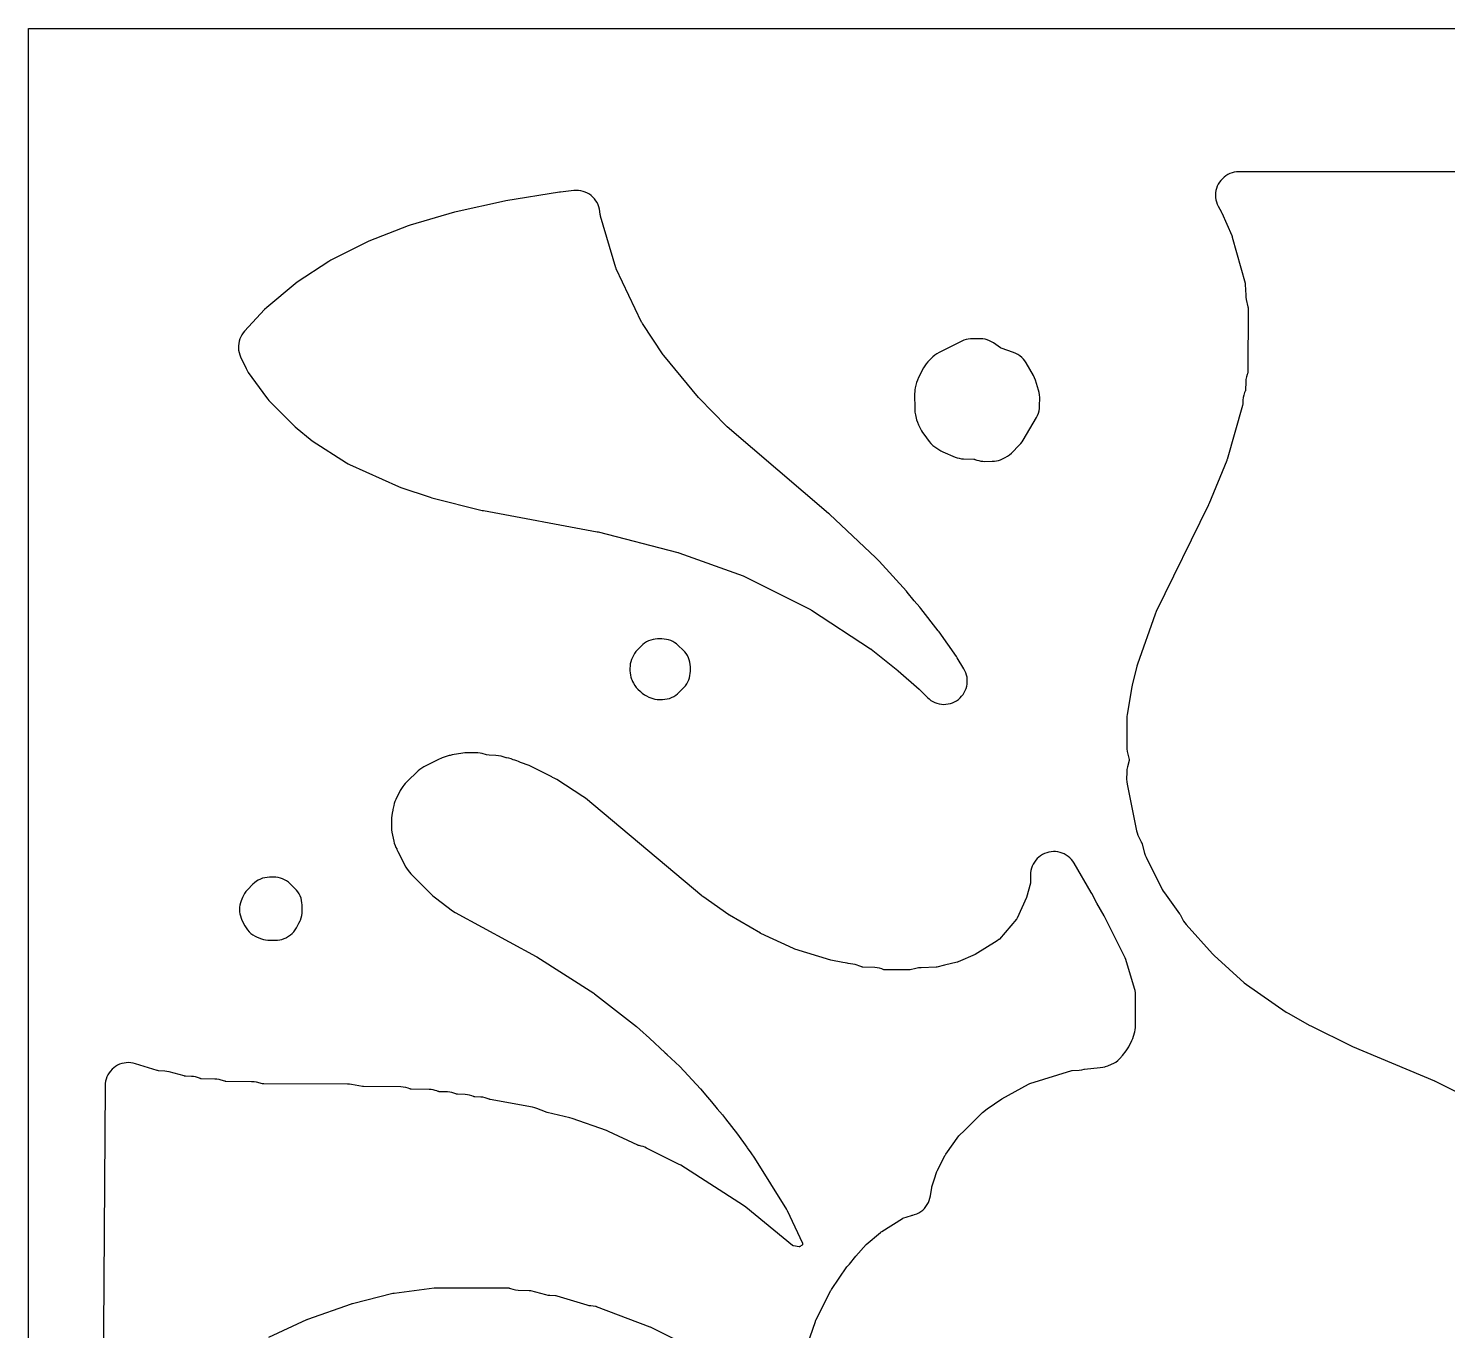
# Model space of a CAD drawing. Header units: millimetres. Extents: x 0 to 300, y 0 to 300.
# Drawn here: x 0 to 151.9, y 160.6 to 300 of the extents above; entities that cross this region are included whole.
import ezdxf

# ---------------------------------------------------------------- set-up
doc = ezdxf.new("R2010")
doc.units = ezdxf.units.MM
doc.layers.add('CUT', color=7, linetype='CONTINUOUS')

msp = doc.modelspace()

# ---------------------------------------------------------------- linework, layer by layer
at = {"layer": 'CUT'}
for points in [[(0.0614, 0), (0.0029, 0.0029), (0, 0.0614), (0, 299.8947), (0.0029, 299.9532), (0.0614, 299.9561), (299.9386, 299.9561), (299.9971, 299.9532), (300, 299.8947), (300, 0.0614), (299.9971, 0.0029), (299.9386, 0)], [(83.7, 237.7836), (83.7605, 237.7511), (83.819, 237.7152), (90.1219, 233.594), (90.169, 233.5615), (90.2145, 233.5268), (93.0501, 231.2568), (93.0633, 231.2459), (93.0915, 231.2221), (95.3582, 229.2461), (95.3901, 229.2173), (95.421, 229.1873), (96.1578, 228.4449), (96.2269, 228.3753), (96.4058, 228.2118), (96.5996, 228.0663), (96.8067, 227.9403), (97.0249, 227.835), (97.2524, 227.7513), (97.4868, 227.69), (97.7261, 227.6516), (97.968, 227.6367), (98.2102, 227.6452), (98.4505, 227.6771), (98.6865, 227.7322), (98.9161, 227.8098), (99.1371, 227.9093), (99.3474, 228.0298), (99.545, 228.17), (99.7282, 228.3287), (99.8951, 228.5045), (100.0442, 228.6955), (100.1742, 228.9001), (100.2837, 229.1163), (100.3717, 229.3421), (100.4375, 229.5753), (100.4804, 229.8139), (100.5, 230.0554), (100.4961, 230.2978), (100.4687, 230.5386), (100.4182, 230.7756), (100.345, 231.0066), (100.2497, 231.2295), (100.1333, 231.442), (99.4182, 232.6098), (99.3323, 232.7406), (97.4795, 235.38), (97.4056, 235.4782), (97.3883, 235.5023), (95.5124, 237.9098), (95.412, 238.0306), (94.7944, 238.728), (94.0733, 239.6249), (93.9779, 239.7366), (91.052, 242.9671), (90.9325, 243.0889), (90.8771, 243.1515), (90.7149, 243.3183), (85.7346, 247.9853), (85.6503, 248.0608), (85.648, 248.0627), (74.8104, 257.3338), (74.7731, 257.3672), (74.7371, 257.4021), (71.7851, 260.3913), (71.7477, 260.431), (71.7121, 260.4724), (68.0307, 264.955), (67.9947, 265.0011), (67.961, 265.0489), (65.727, 268.3898), (65.6815, 268.4636), (65.6415, 268.5404), (62.9279, 274.2459), (62.9259, 274.2503), (62.8991, 274.3192), (62.8939, 274.3352), (61.2342, 279.8827), (61.2296, 279.8994), (61.2247, 279.9238), (61.2246, 279.9241), (61.2056, 280.0555), (61.171, 280.3794), (61.1328, 280.6231), (61.0707, 280.8618), (60.9854, 281.0932), (60.8777, 281.3151), (60.7487, 281.5253), (60.5996, 281.7218), (60.4319, 281.9026), (60.2471, 282.066), (60.0472, 282.2105), (59.834, 282.3345), (59.6096, 282.4369), (59.3762, 282.5167), (59.1361, 282.5731), (58.8916, 282.6055), (58.6451, 282.6137), (58.399, 282.5976), (58.3851, 282.596), (56.968, 282.4328), (56.8572, 282.4175), (51.1112, 281.4933), (50.9732, 281.4671), (45.7828, 280.3302), (45.6146, 280.2872), (40.8661, 278.8954), (40.6679, 278.8281), (36.4507, 277.198), (36.2255, 277.0979), (32.3836, 275.1584), (32.142, 275.019), (28.7826, 272.8221), (28.5407, 272.6422), (25.5161, 270.0958), (25.2903, 269.8801), (23.1465, 267.5605), (22.9889, 267.3722), (22.8505, 267.1693), (22.7327, 266.9538), (22.6366, 266.7278), (22.5631, 266.4935), (22.513, 266.2531), (22.4867, 266.0089), (22.4845, 265.7634), (22.5064, 265.5188), (22.5522, 265.2775), (22.6215, 265.0419), (22.7135, 264.8142), (23.2938, 263.5595), (23.4075, 263.3423), (23.5419, 263.1374), (25.4966, 260.4531), (25.615, 260.303), (25.7445, 260.1623), (28.5687, 257.3212), (28.7549, 257.1518), (30.1464, 256.0088), (30.377, 255.8406), (34.0541, 253.4659), (34.2161, 253.3698), (34.3849, 253.2861), (39.6275, 250.9281), (39.8628, 250.8363), (42.9893, 249.7947), (43.1739, 249.741), (48.5707, 248.3934), (48.7214, 248.3607), (60.8974, 246.1072), (60.938, 246.099), (60.9782, 246.0894), (69.5038, 243.8902), (69.5573, 243.875), (69.6101, 243.8574), (76.5116, 241.3709), (76.5771, 241.3451), (76.6409, 241.3155)], [(95.155, 257.8102), (95.2713, 257.5444), (95.5996, 256.8993), (95.7065, 256.71), (95.8295, 256.5307), (96.4186, 255.7473), (96.5968, 255.5358), (96.7972, 255.3452), (97.0175, 255.178), (97.4498, 254.886), (97.6588, 254.7592), (97.8792, 254.6535), (99.1935, 254.1002), (99.4103, 254.0205), (99.6335, 253.9612), (99.8612, 253.9227), (100.0915, 253.9054), (101.2, 253.8735), (101.2195, 253.8725), (101.2612, 253.8669), (101.3021, 253.857), (101.3207, 253.8509), (101.5252, 253.7783), (101.7321, 253.7147), (101.9437, 253.6693), (102.1584, 253.6423), (102.3747, 253.634), (103.1708, 253.638), (103.3986, 253.6495), (103.6244, 253.6818), (103.8463, 253.7345), (104.0624, 253.8072), (104.2711, 253.8993), (104.5586, 254.0422), (104.797, 254.1774), (105.0191, 254.3379), (105.2223, 254.5218), (106.097, 255.4052), (106.2369, 255.5587), (106.3635, 255.7232), (106.476, 255.8978), (107.8976, 258.3172), (108.0174, 258.5477), (108.1126, 258.7894), (108.1822, 259.0397), (108.2255, 259.2958), (108.242, 259.5551), (108.2524, 260.4669), (108.2408, 260.7377), (108.1999, 261.0057), (108.1303, 261.2677), (107.7832, 262.3361), (107.6914, 262.576), (107.5755, 262.8051), (106.7962, 264.1675), (106.6588, 264.3817), (106.5003, 264.5807), (106.3225, 264.7626), (106.127, 264.9255), (105.9161, 265.0677), (105.6917, 265.1877), (105.4564, 265.2843), (104.1415, 265.7472), (104.1364, 265.7491), (104.0889, 265.7705), (104.0654, 265.7837), (104.0451, 265.7969), (103.2989, 266.3088), (103.0903, 266.4373), (102.8702, 266.5448), (102.6406, 266.6303), (102.4038, 266.6928), (102.162, 266.7319), (101.9175, 266.7471), (101.0653, 266.7583), (100.8288, 266.7502), (100.5941, 266.7198), (100.3634, 266.6674), (100.1387, 266.5933), (99.9219, 266.4984), (97.4704, 265.283), (97.2379, 265.1518), (97.0207, 264.9966), (96.8213, 264.8191), (96.2709, 264.2738), (96.0923, 264.0769), (95.9356, 263.8622), (95.8026, 263.6321), (95.273, 262.592), (95.1577, 262.3293), (95.0733, 262.055), (94.9355, 261.495), (94.8947, 261.2937), (94.8705, 261.0899), (94.8631, 260.8847), (94.8719, 259.1901), (94.8904, 258.8992), (94.9426, 258.6125), (95.0702, 258.0877)], [(66.1651, 228.5319), (66.4064, 228.4137), (66.6184, 228.3218), (66.8379, 228.2498), (67.0632, 228.1983), (67.2923, 228.1679), (67.5232, 228.1588), (67.8831, 228.1612), (68.1324, 228.1754), (68.379, 228.2143), (68.6206, 228.2777), (68.8546, 228.3648), (69.0787, 228.4749), (69.2908, 228.6067), (69.4886, 228.7591), (69.6703, 228.9304), (70.1633, 229.4444), (70.322, 229.6266), (70.4623, 229.8233), (70.583, 230.0327), (70.6829, 230.2527), (70.7611, 230.4813), (70.8169, 230.7164), (70.8497, 230.9558), (70.8592, 231.1973), (70.8551, 231.6587), (70.8405, 231.9073), (70.8012, 232.1532), (70.7377, 232.394), (70.6505, 232.6273), (70.5405, 232.8507), (70.4089, 233.0621), (70.2569, 233.2594), (70.086, 233.4405), (69.5673, 233.9381), (69.385, 234.0968), (69.1883, 234.2371), (68.979, 234.3578), (68.759, 234.4577), (68.5303, 234.5359), (68.2952, 234.5917), (68.0558, 234.6245), (67.8144, 234.634), (67.3508, 234.6299), (67.1039, 234.6155), (66.8597, 234.5767), (66.6204, 234.514), (66.3885, 234.428), (66.1663, 234.3194), (65.9558, 234.1895), (65.7593, 234.0394), (65.5785, 233.8706), (65.205, 233.4855), (65.0366, 233.2931), (64.8888, 233.0846), (64.763, 232.8621), (64.6584, 232.6527), (64.6526, 232.641), (64.5574, 232.4258), (64.483, 232.2026), (64.4298, 231.9734), (64.3984, 231.7402), (64.3891, 231.5051), (64.3911, 231.2365), (64.4036, 231.0046), (64.4376, 230.7749), (64.4928, 230.5493), (64.5686, 230.3298), (64.5784, 230.3081), (64.5812, 230.3003), (64.6761, 230.0926), (64.7774, 229.8952), (64.9107, 229.6663), (65.0675, 229.4527), (65.246, 229.257), (65.248, 229.255), (65.5096, 228.997), (65.7109, 228.8187), (65.9303, 228.6631)], [(22.7663, 204.7728), (22.8623, 204.558), (23.175, 203.9381), (23.3046, 203.7115), (23.4571, 203.4997), (23.6308, 203.3049), (23.8239, 203.1293), (24.0343, 202.9748), (24.2596, 202.8431), (24.4974, 202.7356), (24.9389, 202.5631), (25.1604, 202.4883), (25.3879, 202.4345), (25.6194, 202.4022), (25.8529, 202.3917), (25.8579, 202.3917), (26.4362, 202.3927), (26.6737, 202.4045), (26.9091, 202.4387), (27.1401, 202.4952), (27.3648, 202.5733), (27.581, 202.6725), (27.6433, 202.7048), (27.8552, 202.8279), (28.054, 202.9713), (28.2378, 203.1334), (28.4048, 203.3127), (28.5535, 203.5075), (28.6824, 203.716), (28.9623, 204.2224), (29.0855, 204.479), (29.1175, 204.5567), (29.201, 204.7921), (29.2606, 205.0346), (29.2957, 205.2818), (29.306, 205.5313), (29.3003, 206.1717), (29.2857, 206.4203), (29.2464, 206.6663), (29.1829, 206.9071), (29.0957, 207.1403), (28.9857, 207.3638), (28.8541, 207.5752), (28.702, 207.7724), (28.5311, 207.9536), (28.0125, 208.4512), (27.8302, 208.6098), (27.6335, 208.7502), (27.4242, 208.8708), (27.2041, 208.9707), (26.9755, 209.0489), (26.7404, 209.1047), (26.501, 209.1375), (26.2595, 209.147), (25.7942, 209.1429), (25.5474, 209.1285), (25.3033, 209.0898), (25.0642, 209.0271), (24.8324, 208.9412), (24.6102, 208.8328), (24.3998, 208.7029), (24.2033, 208.553), (24.0226, 208.3843), (23.4463, 207.7906), (23.285, 207.6074), (23.1424, 207.4094), (23.0198, 207.1984), (22.9184, 206.9765), (22.7729, 206.6123), (22.7726, 206.6113), (22.6957, 206.389), (22.64, 206.1604), (22.6061, 205.9276), (22.5943, 205.6927), (22.6045, 205.4576), (22.6369, 205.2246), (22.6909, 204.9957)]]:
    msp.add_lwpolyline(points, close=True, dxfattribs=at)
for points in [[(169.4365, 284.6053), (129.5657, 284.6074), (129.3209, 284.5954), (129.0785, 284.5595), (128.8407, 284.5), (128.6098, 284.4175), (128.3882, 284.3128), (128.1779, 284.1869), (127.9809, 284.041), (127.7992, 283.8765), (127.6344, 283.695), (127.4882, 283.4983), (127.362, 283.2882), (127.257, 283.0667), (127.1741, 282.836), (127.1143, 282.5983), (127.078, 282.3559), (127.0656, 282.1111), (127.0773, 281.8662), (127.1129, 281.6237), (127.172, 281.3858), (127.2542, 281.1549), (127.3586, 280.9331), (127.7001, 280.2912), (127.7202, 280.2517), (127.7388, 280.2116), (128.8085, 277.7823), (128.8402, 277.7026), (128.8661, 277.6208), (130.2305, 272.7044), (130.2357, 272.6833), (130.2501, 272.591), (130.2516, 272.5694), (130.2981, 271.4164), (130.3175, 271.1898), (130.3575, 270.9659), (130.5343, 270.1836), (130.5384, 270.1628), (130.5484, 270.0717), (130.5489, 270.0505), (130.5236, 263.1648), (130.5235, 263.1593), (130.5192, 263.1102), (130.5114, 263.0818), (130.5034, 263.0584), (130.4531, 262.923), (130.3729, 262.6655), (130.321, 262.4008), (130.2979, 262.1321), (130.2694, 261.2393), (130.2685, 261.2227), (130.2642, 261.1871), (130.2537, 261.1531), (130.2477, 261.1374), (130.186, 260.9859), (130.0975, 260.7296), (130.0372, 260.4652), (130.006, 260.1958), (129.9784, 259.7467), (129.9766, 259.7264), (129.9617, 259.6395), (129.9566, 259.6198), (128.3074, 253.8512), (128.2873, 253.7874), (128.2636, 253.7249), (126.3447, 249.0649), (126.3293, 249.0291), (126.3127, 248.9938), (120.7071, 237.5636), (120.5923, 237.2895), (118.7176, 231.9388), (118.6512, 231.7167), (118.1432, 229.6784), (118.1052, 229.4976), (117.5976, 226.5469), (117.5705, 226.3355), (117.5614, 226.1226), (117.562, 223.1366), (117.5769, 222.8646), (117.6213, 222.5959), (117.8092, 221.7482), (117.8126, 221.7311), (117.8173, 221.694), (117.8115, 221.657), (117.8077, 221.64), (117.637, 220.9648), (117.5817, 220.6751), (117.5609, 220.381), (117.5522, 219.6278), (117.5632, 219.3635), (117.602, 219.1018), (118.6161, 214.1046), (118.6737, 213.8765), (118.7525, 213.6547), (118.8518, 213.4414), (119.1181, 212.9331), (119.1268, 212.9156), (119.158, 212.837), (119.1638, 212.8182), (119.4697, 211.7315), (119.5438, 211.5089), (119.6384, 211.2941), (121.3651, 207.8274), (121.4692, 207.6393), (121.589, 207.4607), (123.2212, 205.2417), (123.2242, 205.2374), (123.2662, 205.17), (123.2747, 205.1541), (123.5367, 204.6377), (123.645, 204.4458), (123.7697, 204.2642), (123.91, 204.0942), (126.7502, 200.9464), (126.9292, 200.7671), (130.1429, 197.8602), (130.3977, 197.6582), (134.647, 194.7186), (134.8452, 194.5947), (137.1656, 193.2916), (137.2747, 193.2338), (141.5707, 191.093), (141.7194, 191.0249), (150.5085, 187.3412), (150.5452, 187.3251), (150.5813, 187.3078), (155.457, 184.8676)], [(83.4092, 159.1373), (84.233, 161.5959), (84.2625, 161.6745), (84.2974, 161.7508), (85.8801, 164.9117), (85.9168, 164.9795), (85.9579, 165.0447), (87.5914, 167.4654), (87.7136, 167.5775), (87.8741, 167.7559), (88.5585, 168.5944), (89.6602, 169.8595), (91.1953, 171.1232), (91.2437, 171.1613), (91.2851, 171.1938), (91.3466, 171.2353), (93.5713, 172.6364), (93.5757, 172.6391), (93.6128, 172.6586), (93.6163, 172.6598), (94.5086, 172.9509), (94.5255, 172.956), (94.5993, 172.9726), (94.622, 172.9777), (94.6233, 172.978), (94.6259, 172.9786), (94.6718, 172.9914), (94.8636, 173.0443), (95.0973, 173.1348), (95.3208, 173.2482), (95.5319, 173.3835), (95.7283, 173.5392), (95.9081, 173.7138), (96.0695, 173.9055), (96.211, 174.1124), (96.331, 174.3324), (96.4284, 174.5633), (96.5021, 174.8029), (96.5516, 175.0486), (96.685, 175.9417), (96.6859, 175.9471), (96.6993, 176.004), (96.7009, 176.0091), (96.9477, 176.753), (97.2535, 177.6637), (97.2723, 177.7138), (97.2987, 177.7718), (98.1026, 179.3768), (98.105, 179.3814), (98.1137, 179.3958), (98.1523, 179.4559), (98.1966, 179.5198), (99.6063, 181.4586), (100.2217, 182.0711), (100.4214, 182.2698), (101.3076, 183.1518), (102.1413, 183.9816), (102.6212, 184.3689), (104.203, 185.4464), (107.0463, 186.9979), (107.1328, 187.0411), (107.1781, 187.0603), (107.1956, 187.0662), (111.67, 188.4634), (111.683, 188.4671), (111.7004, 188.4695), (111.7234, 188.4713), (112.4718, 188.5112), (112.7457, 188.541), (113.0147, 188.6008), (113.0492, 188.6126), (114.7373, 188.7801), (115.0046, 188.8213), (115.2035, 188.8745), (115.2759, 188.8894), (115.5465, 188.978), (115.925, 189.1264), (115.9278, 189.1275), (116.1681, 189.2366), (116.3956, 189.3705), (116.6077, 189.5277), (116.802, 189.7063), (116.9764, 189.9044), (116.9765, 189.9044), (117.0151, 189.9473), (117.1004, 190.0612), (117.506, 190.5741), (117.6512, 190.778), (117.7753, 190.9953), (118.1106, 191.6574), (118.2127, 191.8869), (118.2912, 192.1254), (118.4234, 192.6072), (118.4731, 192.8263), (118.5028, 193.0491), (118.5125, 193.2736), (118.5062, 196.4561), (118.4941, 196.6974), (118.4872, 196.7436), (118.4856, 196.7746), (118.4496, 197.0137), (118.3908, 197.2482), (117.4549, 200.3351), (117.3851, 200.5347), (117.2986, 200.7277), (115.2193, 204.887), (115.1431, 205.0279), (114.3682, 206.3575), (113.8295, 207.392), (113.8267, 207.3974), (113.7672, 207.505), (111.9261, 210.6525), (111.794, 210.8552), (111.6429, 211.0442), (111.4743, 211.2176), (111.2897, 211.374), (111.0908, 211.5118), (110.8795, 211.6297), (110.6579, 211.7266), (110.4279, 211.8017), (110.1917, 211.8541), (109.9515, 211.8835), (109.7097, 211.8896), (109.4684, 211.8722), (109.2299, 211.8316), (108.9964, 211.7681), (108.7702, 211.6824), (108.5533, 211.5752), (108.3478, 211.4475), (108.1556, 211.3006), (107.9785, 211.1358), (107.8181, 210.9546), (107.676, 210.7588), (107.5536, 210.5501), (107.4518, 210.3306), (107.3718, 210.1023), (107.3142, 209.8674), (107.2795, 209.6279), (107.2682, 209.3862), (107.2693, 208.7322), (107.2646, 208.5657), (107.2637, 208.5489), (107.2594, 208.5251), (107.2554, 208.5093), (106.837, 206.9846), (105.8511, 204.7695), (105.8434, 204.7534), (105.8422, 204.7513), (105.7949, 204.6803), (105.7805, 204.6625), (103.9313, 202.5103), (103.9197, 202.4974), (103.8789, 202.4694), (103.6933, 202.342), (101.3232, 200.887), (99.5255, 200.0935), (99.5204, 200.0913), (99.4567, 200.0693), (99.4021, 200.0538), (98.069, 199.7257), (97.2508, 199.5244), (97.1931, 199.5164), (97.1732, 199.5153), (95.5448, 199.4648), (95.2598, 199.4395), (94.9796, 199.3819), (94.3921, 199.2257), (92.1412, 199.2221), (91.6498, 199.2255), (91.6348, 199.2272), (91.5899, 199.2376), (91.5695, 199.2441), (91.3423, 199.3249), (91.0971, 199.398), (90.8457, 199.4458), (90.5907, 199.4676), (89.3274, 199.5106), (89.3084, 199.5117), (89.2786, 199.5158), (89.263, 199.5195), (89.2578, 199.5208), (89.2294, 199.5308), (89.212, 199.5385), (89.1065, 199.5882), (88.9045, 199.6727), (88.6959, 199.7393), (88.4823, 199.7873), (87.7536, 199.9179), (87.6504, 199.9451), (87.4098, 199.9961), (87.1665, 200.0231), (85.8874, 200.2524), (82.0514, 201.4503), (81.979, 201.4755), (81.9102, 201.5045), (78.4001, 203.1238), (78.3698, 203.1387), (78.3543, 203.1472), (75.0611, 205.0708), (75.0185, 205.0969), (74.977, 205.1248), (72.1747, 207.0936), (72.1339, 207.1236), (72.0944, 207.1552), (59.6321, 217.5957), (59.6207, 217.6053), (59.361, 217.7958), (56.5612, 219.5842), (56.2722, 219.743), (56.0953, 219.8255), (56.0187, 219.8731), (55.81, 219.9895), (53.8231, 220.9763), (53.5894, 221.0778), (52.6717, 221.4222), (52.4581, 221.5219), (52.2742, 221.5989), (52.0848, 221.6609), (51.8818, 221.7186), (51.6782, 221.795), (51.4291, 221.8739), (51.1732, 221.9264), (51.1256, 221.9336), (50.5955, 222.0842), (50.3114, 222.1474), (50.022, 222.1771), (49.3033, 222.2087), (49.0405, 222.2484), (48.5594, 222.377), (48.3412, 222.4249), (48.1196, 222.4532), (47.8963, 222.4616), (47.5546, 222.4592), (47.3381, 222.4612), (47.2922, 222.4573), (46.9104, 222.4546), (46.7081, 222.445), (46.5073, 222.419), (45.3651, 222.2239), (45.1546, 222.1786), (45.1475, 222.1764), (45.0514, 222.1591), (44.8232, 222.095), (44.3059, 221.9231), (44.1313, 221.8577), (43.9621, 221.7795), (42.322, 220.9462), (42.1032, 220.8207), (41.8982, 220.6739), (41.709, 220.5072), (40.5045, 219.3325), (40.342, 219.1582), (40.2003, 218.9737), (40.0956, 218.8567), (39.942, 218.6438), (39.8116, 218.4159), (39.3209, 217.4437), (39.2304, 217.2427), (39.1579, 217.0345), (39.104, 216.8207), (39.0432, 216.5249), (39.013, 216.3888), (39.0011, 216.3198), (38.9323, 215.9851), (38.8949, 215.7442), (38.8812, 215.5009), (38.8732, 214.4631), (38.884, 214.211), (38.9202, 213.9613), (39.1085, 213.0041), (39.1661, 212.771), (39.2458, 212.5445), (39.3469, 212.3267), (39.4325, 212.1634), (39.4515, 212.1084), (39.5507, 211.8914), (40.4051, 210.2357), (40.5326, 210.0165), (40.6818, 209.8114), (40.7587, 209.7254), (40.7854, 209.6891), (40.9536, 209.5026), (43.2832, 207.167), (43.418, 207.0415), (43.5616, 206.9262), (43.5649, 206.9238), (45.3977, 205.5612), (45.6932, 205.3721), (54.3601, 200.6502), (54.3957, 200.6299), (54.4307, 200.6085), (60.5082, 196.7331), (60.5559, 196.701), (60.6019, 196.6667), (65.0796, 193.1628), (65.4314, 192.8565), (66.4967, 191.9288), (68.1712, 190.3473), (68.3219, 190.2049), (68.3385, 190.1893), (69.7277, 188.8772), (71.9459, 186.5031), (72.6881, 185.6204), (73.1214, 185.1052), (73.7414, 184.3679), (74.2998, 183.7038), (74.6074, 183.3104), (75.914, 181.6394), (76.8952, 180.2568), (76.9431, 180.1893), (77.3233, 179.6535), (77.7275, 179.084), (81.164, 173.5941), (81.187, 173.5553), (81.1921, 173.5463), (81.219, 173.4928), (82.8685, 169.9869), (82.8655, 169.8775), (82.8645, 169.8586), (82.8593, 169.8188), (82.8293, 169.7922), (82.8143, 169.7809), (82.5902, 169.62), (82.5751, 169.6098), (82.5416, 169.5904), (82.5029, 169.5929), (82.4848, 169.5954), (81.9077, 169.69), (81.8885, 169.6936), (81.8481, 169.7047), (81.8131, 169.7277), (81.7976, 169.7397), (76.7856, 173.8456), (76.5505, 174.0164), (69.8308, 178.324), (69.6012, 178.4546), (66.1777, 180.1694), (65.9887, 180.2544), (65.7934, 180.3235), (65.593, 180.3762), (65.3718, 180.4246), (65.3517, 180.4296), (65.2672, 180.4582), (65.2482, 180.4664), (62.0784, 181.9417), (61.8638, 182.0298), (58.2129, 183.3328), (57.9454, 183.4118), (55.5129, 183.9844), (55.4299, 184.0071), (55.3487, 184.0358), (54.428, 184.3991), (54.1997, 184.4766), (53.9649, 184.5319), (49.4191, 185.3723), (49.4025, 185.3757), (49.367, 185.3857), (49.3049, 185.4094), (49.1216, 185.4837), (48.892, 185.5519), (48.6569, 185.5979), (48.4186, 185.6212), (47.7848, 185.6525), (47.7673, 185.6538), (47.73, 185.6591), (47.6943, 185.6714), (47.6512, 185.6896), (47.6507, 185.6884), (47.4618, 185.7627), (47.2271, 185.8295), (46.987, 185.8731), (46.7438, 185.893), (45.92, 185.9203), (45.9028, 185.9213), (45.8661, 185.9259), (45.8312, 185.937), (45.815, 185.9434), (45.7537, 185.9693), (45.5411, 186.0478), (45.3223, 186.1068), (45.099, 186.1458), (44.8732, 186.1644), (43.9917, 186.1967), (43.9711, 186.1981), (43.9272, 186.2045), (43.8843, 186.2158), (43.8649, 186.2226), (43.7318, 186.2737), (43.5268, 186.3424), (43.3165, 186.3931), (43.1027, 186.4255), (42.8868, 186.4392), (40.9586, 186.4785), (40.939, 186.4794), (40.8969, 186.4847), (40.8556, 186.4944), (40.8368, 186.5004), (40.6465, 186.5667), (40.3869, 186.6418), (40.1207, 186.6884), (39.851, 186.706), (35.8656, 186.75), (35.8607, 186.7502), (35.7862, 186.7565), (35.7694, 186.7589), (34.573, 186.9594), (34.3727, 186.9847), (34.1711, 186.9937), (25.2023, 187.0336), (25.181, 187.0343), (25.0896, 187.0452), (25.0688, 187.0494), (24.43, 187.1999), (24.1618, 187.2478), (23.8899, 187.2663), (21.1341, 187.3027), (21.1162, 187.3034), (21.0779, 187.3076), (21.0401, 187.3154), (21.0229, 187.3203), (20.6279, 187.4422), (20.4053, 187.4998), (20.1784, 187.5368), (19.949, 187.5528), (18.4849, 187.587), (18.4673, 187.5879), (18.4297, 187.5923), (18.3935, 187.6037), (18.3771, 187.6102), (18.3116, 187.6379), (18.1027, 187.7154), (17.8878, 187.774), (17.6685, 187.8132), (17.4465, 187.8328), (16.818, 187.86), (16.7978, 187.8614), (16.7112, 187.8746), (16.6915, 187.8793), (15.0598, 188.3117), (14.8275, 188.3616), (14.5915, 188.3892), (13.9373, 188.4344), (13.9154, 188.4365), (13.822, 188.4541), (13.8009, 188.46), (11.4513, 189.1949), (11.2136, 189.2566), (10.971, 189.2947), (10.7258, 189.3088), (10.4804, 189.2987), (10.2371, 189.2647), (9.9984, 189.2069), (9.7665, 189.126), (9.5437, 189.0227), (9.332, 188.8981), (9.1337, 188.7533), (8.9504, 188.5897), (8.7842, 188.4089), (8.6364, 188.2127), (8.5087, 188.0029), (8.4021, 187.7817), (8.3178, 187.551), (8.2565, 187.3132), (8.2188, 187.0705), (8.2051, 186.8252), (8.0001, 155.5066)], [(25.722, 159.9225), (29.7961, 161.8149), (29.8481, 161.8376), (29.9011, 161.8577), (34.5973, 163.5176), (34.6512, 163.5352), (34.7059, 163.5502), (39.0202, 164.627), (39.087, 164.6417), (39.1545, 164.6525), (43.4498, 165.2136), (43.529, 165.2213), (43.6085, 165.2237), (51.3978, 165.1954), (51.4148, 165.1949), (51.4512, 165.1915), (51.486, 165.1817), (51.5021, 165.1759), (51.5966, 165.1398), (51.8622, 165.0548), (52.1356, 165), (52.4134, 164.976), (53.5976, 164.9399), (53.6189, 164.9387), (53.7103, 164.9254), (53.7311, 164.9205), (55.3434, 164.4949), (55.5839, 164.4439), (55.8283, 164.4168), (56.4368, 164.3794), (56.4584, 164.3775), (56.5506, 164.361), (56.5716, 164.3554), (59.7626, 163.3955), (59.9816, 163.3403), (60.2046, 163.305), (60.6893, 163.2508), (60.6944, 163.2501), (60.7433, 163.2407), (60.768, 163.2336), (60.7898, 163.2259), (66.5091, 161.0576), (66.5659, 161.0344), (66.6214, 161.0083), (72.0894, 158.2631)]]:
    msp.add_lwpolyline(points, dxfattribs=at)

doc.saveas('drawing.dxf')
